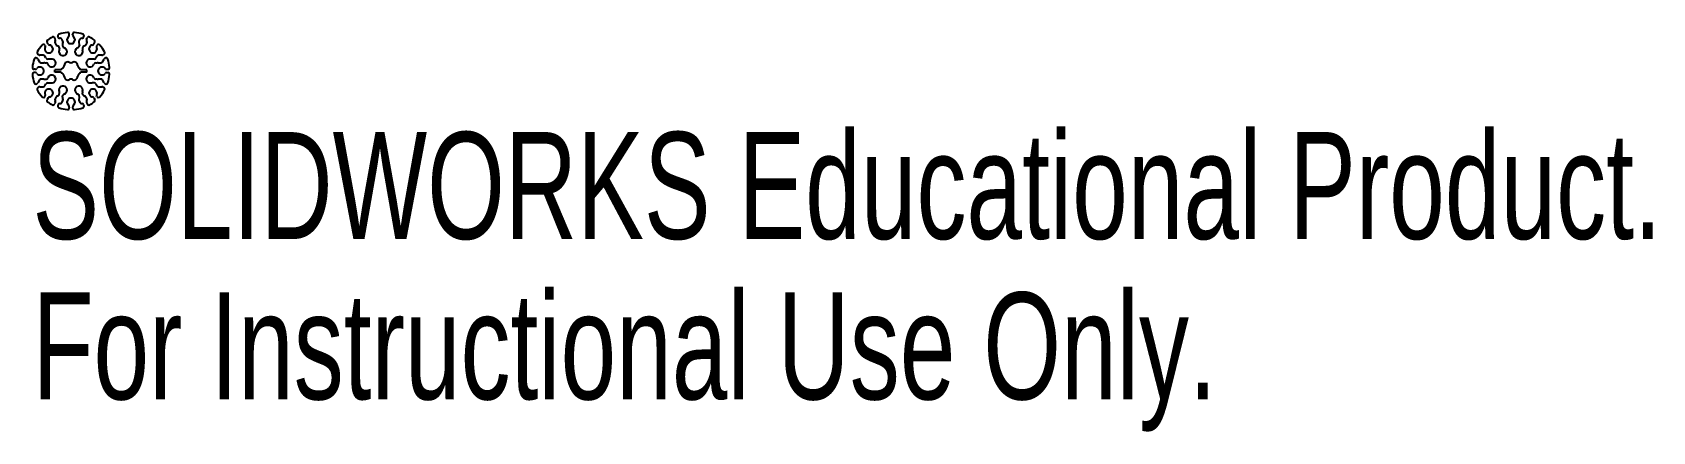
# Model space of a CAD drawing. Header units: millimetres. Extents: x -1.7 to 71.5, y -16.3 to 1.7.
import ezdxf

# ---------------------------------------------------------------- set-up
doc = ezdxf.new("R2010")
doc.units = ezdxf.units.MM
doc.styles.add('SLDTEXTSTYLE0', font='TXT', dxfattribs={"width": 0.7})

msp = doc.modelspace()

# ---------------------------------------------------------------- linework, layer by layer
at = {"color": 7, "linetype": 'Continuous', "lineweight": 25}
for p, q in [((-0.706, 1.425), (-0.736, 1.493)), ((-0.571, 1.524), (-0.586, 1.558)), ((-0.486, 1.476), (-0.498, 1.476)), ((-0.1, 1.583), (-0.177, 1.45)), ((-0.1, 1.583), (-0.1, 1.583)), ((-0.075, 1.641), (-0.075, 1.663)), ((0.075, 1.641), (0.075, 1.663)), ((0.177, 1.45), (0.1, 1.583)), ((0.1, 1.583), (0.1, 1.583)), ((0.498, 1.476), (0.486, 1.476)), ((0.571, 1.524), (0.586, 1.558)), ((0.706, 1.425), (0.736, 1.493)), ((-1.448, 0.723), (-1.495, 0.751)), ((-1.163, 1.055), (-1.174, 1.037)), ((-1.174, 0.957), (-1.12, 0.864)), ((-1.172, 1.152), (-1.161, 1.132)), ((-1.035, 1.214), (-1.077, 1.296)), ((-1.051, 0.824), (-0.943, 0.824)), ((-0.943, 1.17), (-0.964, 1.17)), ((-0.82, 1.037), (-0.874, 1.13)), ((-0.874, 0.864), (-0.82, 0.957)), ((-0.711, 1.353), (-0.716, 1.343)), ((-0.716, 1.263), (-0.663, 1.169)), ((-0.529, 0.922), (-0.529, 0.921)), ((-0.529, 0.815), (-0.49, 0.748)), ((-0.525, 1.045), (-0.516, 0.993)), ((-0.363, 1.343), (-0.416, 1.436)), ((-0.383, 1.178), (-0.375, 1.13)), ((-0.37, 1.249), (-0.363, 1.263)), ((-0.19, 0.921), (-0.239, 1.006)), ((-0.229, 0.748), (-0.19, 0.815)), ((-0.177, 1.37), (-0.123, 1.277)), ((-0.054, 1.237), (0.054, 1.237)), ((0.123, 1.277), (0.177, 1.37)), ((0.239, 1.006), (0.19, 0.921)), ((0.19, 0.815), (0.229, 0.748)), ((0.416, 1.436), (0.363, 1.343)), ((0.363, 1.263), (0.37, 1.249)), ((0.383, 1.178), (0.375, 1.13)), ((0.49, 0.748), (0.529, 0.815)), ((0.525, 1.045), (0.516, 0.993)), ((0.529, 0.921), (0.529, 0.922)), ((0.663, 1.169), (0.716, 1.263)), ((0.716, 1.343), (0.711, 1.353)), ((0.874, 1.13), (0.82, 1.037)), ((0.82, 0.957), (0.874, 0.864)), ((0.964, 1.17), (0.943, 1.17)), ((0.943, 0.824), (1.051, 0.824)), ((1.035, 1.214), (1.077, 1.296)), ((1.12, 0.864), (1.174, 0.957)), ((1.172, 1.152), (1.161, 1.132)), ((1.174, 1.037), (1.163, 1.055)), ((1.448, 0.723), (1.495, 0.751)), ((-1.613, 0.075), (-1.663, 0.075)), ((-1.534, 0.573), (-1.549, 0.582)), ((-1.533, 0.133), (-1.544, 0.115)), ((-1.503, 0.54), (-1.426, 0.406)), ((-1.356, 0.173), (-1.464, 0.173)), ((-1.249, 0.713), (-1.403, 0.713)), ((-1.356, 0.366), (-1.249, 0.366)), ((-1.233, 0.04), (-1.287, 0.133)), ((-1.181, 0.374), (-1.121, 0.366)), ((-1.131, 0.589), (-1.18, 0.673)), ((-0.971, 0.533), (-1.044, 0.536)), ((-1.042, 0.314), (-0.999, 0.24)), ((-0.83, 0.533), (-0.966, 0.533)), ((-0.907, 0.187), (-0.83, 0.187)), ((-0.699, 0.413), (-0.738, 0.48)), ((-0.738, 0.24), (-0.699, 0.307)), ((-0.439, 0.05), (-0.725, 0.05)), ((-0.725, -0.05), (-0.725, 0.05)), ((-0.399, 0.695), (-0.321, 0.695)), ((0.321, 0.695), (0.399, 0.695)), ((0.725, 0.05), (0.439, 0.05)), ((0.738, 0.48), (0.699, 0.413)), ((0.699, 0.307), (0.738, 0.24)), ((0.725, -0.05), (0.725, 0.05)), ((0.968, 0.533), (0.83, 0.533)), ((0.83, 0.187), (0.907, 0.187)), ((1.044, 0.536), (0.968, 0.533)), ((0.999, 0.24), (1.042, 0.314)), ((1.121, 0.366), (1.181, 0.374)), ((1.18, 0.673), (1.131, 0.589)), ((1.287, 0.133), (1.233, 0.04)), ((1.403, 0.713), (1.249, 0.713)), ((1.249, 0.366), (1.356, 0.366)), ((1.464, 0.173), (1.356, 0.173)), ((1.426, 0.406), (1.503, 0.54)), ((1.567, 0.075), (1.533, 0.133)), ((1.534, 0.573), (1.549, 0.582)), ((1.567, 0.075), (1.663, 0.075)), ((-1.613, -0.075), (-1.663, -0.075)), ((-1.534, -0.573), (-1.549, -0.582)), ((-1.544, -0.115), (-1.533, -0.133)), ((-1.426, -0.406), (-1.503, -0.54)), ((-1.448, -0.723), (-1.495, -0.751)), ((-1.464, -0.173), (-1.356, -0.173)), ((-1.403, -0.713), (-1.249, -0.713)), ((-1.249, -0.366), (-1.356, -0.366)), ((-1.287, -0.133), (-1.233, -0.04)), ((-1.181, -0.374), (-1.121, -0.366)), ((-1.18, -0.673), (-1.131, -0.589)), ((-1.044, -0.536), (-0.971, -0.533)), ((-0.999, -0.24), (-1.042, -0.314)), ((-0.966, -0.533), (-0.83, -0.533)), ((-0.83, -0.187), (-0.907, -0.187)), ((-0.699, -0.307), (-0.738, -0.24)), ((-0.738, -0.48), (-0.699, -0.413)), ((-0.439, -0.05), (-0.725, -0.05)), ((-0.321, -0.695), (-0.399, -0.695)), ((0.399, -0.695), (0.321, -0.695)), ((0.725, -0.05), (0.439, -0.05)), ((0.738, -0.24), (0.699, -0.307)), ((0.699, -0.413), (0.738, -0.48)), ((0.907, -0.187), (0.83, -0.187)), ((0.83, -0.533), (0.966, -0.533)), ((1.044, -0.536), (0.971, -0.533)), ((1.042, -0.314), (0.999, -0.24)), ((1.181, -0.374), (1.121, -0.366)), ((1.131, -0.589), (1.18, -0.673)), ((1.233, -0.04), (1.287, -0.133)), ((1.356, -0.366), (1.249, -0.366)), ((1.249, -0.713), (1.403, -0.713)), ((1.356, -0.173), (1.464, -0.173)), ((1.503, -0.54), (1.426, -0.406)), ((1.448, -0.723), (1.495, -0.751)), ((1.533, -0.133), (1.544, -0.115)), ((1.534, -0.573), (1.549, -0.582)), ((1.613, -0.075), (1.663, -0.075)), ((-1.12, -0.864), (-1.174, -0.957)), ((-1.174, -1.037), (-1.163, -1.055)), ((-1.172, -1.152), (-1.161, -1.132)), ((-1.035, -1.214), (-1.077, -1.296)), ((-0.943, -0.824), (-1.051, -0.824)), ((-0.964, -1.17), (-0.943, -1.17)), ((-0.82, -0.957), (-0.874, -0.864)), ((-0.874, -1.13), (-0.82, -1.037)), ((-0.706, -1.425), (-0.736, -1.493)), ((-0.663, -1.169), (-0.716, -1.263)), ((-0.716, -1.343), (-0.711, -1.353)), ((-0.49, -0.748), (-0.529, -0.815)), ((-0.529, -0.921), (-0.529, -0.922)), ((-0.525, -1.045), (-0.516, -0.993)), ((-0.416, -1.436), (-0.363, -1.343)), ((-0.383, -1.178), (-0.375, -1.13)), ((-0.363, -1.263), (-0.37, -1.249)), ((-0.239, -1.006), (-0.19, -0.921)), ((-0.19, -0.815), (-0.229, -0.748)), ((-0.123, -1.277), (-0.177, -1.37)), ((-0.177, -1.45), (-0.1, -1.583)), ((0.054, -1.237), (-0.054, -1.237)), ((0.1, -1.583), (0.177, -1.45)), ((0.177, -1.37), (0.123, -1.277)), ((0.229, -0.748), (0.19, -0.815)), ((0.19, -0.921), (0.239, -1.006)), ((0.37, -1.249), (0.363, -1.263)), ((0.363, -1.343), (0.416, -1.436)), ((0.383, -1.178), (0.375, -1.13)), ((0.529, -0.815), (0.49, -0.748)), ((0.525, -1.045), (0.516, -0.993)), ((0.529, -0.922), (0.529, -0.921)), ((0.716, -1.263), (0.663, -1.169)), ((0.706, -1.425), (0.736, -1.493)), ((0.711, -1.353), (0.716, -1.343)), ((0.874, -0.864), (0.82, -0.957)), ((0.82, -1.037), (0.874, -1.13)), ((1.051, -0.824), (0.943, -0.824)), ((0.943, -1.17), (0.964, -1.17)), ((1.035, -1.214), (1.077, -1.296)), ((1.174, -0.957), (1.12, -0.864)), ((1.172, -1.152), (1.161, -1.132)), ((1.163, -1.055), (1.174, -1.037)), ((-0.571, -1.524), (-0.586, -1.558)), ((-0.498, -1.476), (-0.486, -1.476)), ((-0.1, -1.583), (-0.1, -1.583)), ((-0.075, -1.641), (-0.075, -1.663)), ((0.075, -1.641), (0.075, -1.663)), ((0.1, -1.583), (0.1, -1.583)), ((0.486, -1.476), (0.498, -1.476)), ((0.571, -1.524), (0.586, -1.558))]:
    msp.add_line(p, q, dxfattribs=at)
for centre, radius, start, end in [((0, 0), 1.75, 118.98774, 127.04621), ((-0.809, 1.461), 0.08, 23.42993, 118.98774), ((-0.513, 1.589), 0.08, 107.87211, 203.42993), ((-0.498, 1.556), 0.08, 203.42993, 270), ((0, 0), 1.75, 95.32554, 107.87211), ((-0.486, 1.396), 0.08, 30, 90), ((-0.155, 1.663), 0.08, 0, 95.32554), ((-0.155, 1.641), 0.08, 313.60218, 0), ((0.155, 1.663), 0.08, 84.67446, 180), ((0.155, 1.641), 0.08, 180, 226.39782), ((0, 0), 1.75, 72.12789, 84.67446), ((0.486, 1.396), 0.08, 90, 150), ((0.498, 1.556), 0.08, 270, 336.57007), ((0.513, 1.589), 0.08, 336.57007, 72.12789), ((0.809, 1.461), 0.08, 61.01226, 156.57007), ((0, 0), 1.75, 52.95379, 61.01226), ((-1.455, 0.82), 0.08, 150.59834, 240), ((0, 0), 1.75, 138.10035, 150.59834), ((-1.243, 1.115), 0.08, 27.07615, 138.10035), ((-1.105, 0.997), 0.08, 150, 210), ((-1.233, 1.095), 0.08, 330, 27.07615), ((-1.051, 0.904), 0.08, 210, 270), ((-1.006, 1.333), 0.08, 127.04621, 207.07615), ((-0.964, 1.25), 0.08, 207.07615, 270), ((-0.943, 1.09), 0.08, 30, 90), ((-0.943, 0.904), 0.08, 270, 330), ((-0.889, 0.997), 0.08, 330, 30), ((-0.647, 1.303), 0.08, 150, 210), ((-0.78, 1.393), 0.08, 330, 23.42993), ((-0.593, 1.209), 0.08, 210, 258.78009), ((-0.63, 1.027), 0.106, 9.71525, 78.78009), ((-0.437, 0.868), 0.106, 150, 210), ((-0.621, 0.975), 0.106, 330, 9.71525), ((-0.399, 0.801), 0.106, 210, 270), ((-0.279, 1.196), 0.106, 150, 189.71525), ((-0.27, 1.148), 0.106, 189.71525, 258.266), ((-0.432, 1.303), 0.08, 330, 30), ((-0.321, 0.801), 0.106, 270, 330), ((-0.308, 0.966), 0.08, 30, 78.266), ((-0.282, 0.868), 0.106, 330, 30), ((-0.108, 1.41), 0.08, 150, 210), ((-0.054, 1.317), 0.08, 210, 270), ((0.054, 1.317), 0.08, 270, 330), ((0.282, 0.868), 0.106, 150, 210), ((0.108, 1.41), 0.08, 330, 30), ((0.321, 0.801), 0.106, 210, 270), ((0.308, 0.966), 0.08, 101.734, 150), ((0.27, 1.148), 0.106, 281.734, 350.28475), ((0.432, 1.303), 0.08, 150, 210), ((0.279, 1.196), 0.106, 350.28475, 30), ((0.399, 0.801), 0.106, 270, 330), ((0.621, 0.975), 0.106, 170.28475, 210), ((0.63, 1.027), 0.106, 101.21991, 170.28475), ((0.437, 0.868), 0.106, 330, 30), ((0.593, 1.209), 0.08, 281.21991, 330), ((0.78, 1.393), 0.08, 156.57007, 210), ((0.647, 1.303), 0.08, 330, 30), ((0.889, 0.997), 0.08, 150, 210), ((0.943, 1.09), 0.08, 90, 150), ((0.943, 0.904), 0.08, 210, 270), ((0.964, 1.25), 0.08, 270, 332.92385), ((1.051, 0.904), 0.08, 270, 330), ((1.006, 1.333), 0.08, 332.92385, 52.95379), ((1.233, 1.095), 0.08, 152.92385, 210), ((1.243, 1.115), 0.08, 41.89965, 152.92385), ((1.105, 0.997), 0.08, 330, 30), ((0, 0), 1.75, 29.40166, 41.89965), ((1.455, 0.82), 0.08, 300, 29.40166), ((-1.663, 0.155), 0.08, 174.67446, 270), ((0, 0), 1.75, 162.1204, 174.67446), ((-1.589, 0.513), 0.08, 60, 162.1204), ((-1.613, 0.155), 0.08, 270, 330), ((-1.574, 0.504), 0.08, 26.3597, 60), ((-1.464, 0.093), 0.08, 90, 150), ((-1.408, 0.793), 0.08, 240, 273.6403), ((-1.356, 0.446), 0.08, 210, 270), ((-1.356, 0.093), 0.08, 30, 90), ((-1.249, 0.633), 0.08, 30, 90), ((-1.249, 0.446), 0.08, 270, 287.00208), ((-1.302, 0), 0.08, 330, 30), ((-1.194, 0.269), 0.106, 82.94624, 107.00208), ((-1.04, 0.642), 0.106, 210, 267.40035), ((-1.134, 0.261), 0.106, 30, 82.94624), ((-0.907, 0.293), 0.106, 210, 270), ((-0.966, 0.639), 0.106, 267.40035, 270), ((-0.83, 0.427), 0.106, 30, 90), ((-0.83, 0.293), 0.106, 270, 330), ((-0.791, 0.36), 0.106, 330, 30), ((-0.286, 0), 0.161, 121.6327, 161.91361), ((-0.444, 0.256), 0.14, 301.6327, 358.3673), ((-0.143, 0.248), 0.161, 61.6327, 178.3673), ((0, 0.513), 0.14, 241.6327, 298.3673), ((0.143, 0.248), 0.161, 1.68266, 118.3673), ((0.444, 0.257), 0.14, 181.68266, 238.42074), ((0.286, 0), 0.161, 18.07068, 58.42074), ((0.791, 0.36), 0.106, 150, 210), ((0.83, 0.427), 0.106, 90, 150), ((0.83, 0.293), 0.106, 210, 270), ((0.907, 0.293), 0.106, 270, 330), ((1.134, 0.261), 0.106, 97.05376, 150), ((1.04, 0.642), 0.106, 272.59965, 330), ((1.249, 0.633), 0.08, 90, 150), ((1.194, 0.269), 0.106, 72.99792, 97.05376), ((1.302, 0), 0.08, 150, 210), ((1.249, 0.446), 0.08, 252.99792, 270), ((1.356, 0.093), 0.08, 90, 150), ((1.356, 0.446), 0.08, 270, 330), ((1.408, 0.793), 0.08, 266.3597, 300), ((1.464, 0.093), 0.08, 30, 90), ((1.574, 0.504), 0.08, 120, 153.6403), ((1.589, 0.513), 0.08, 17.8796, 120), ((1.663, 0.155), 0.08, 270, 5.32554), ((0, 0), 1.75, 5.32554, 17.8796), ((-1.663, -0.155), 0.08, 90, 185.32554), ((0, 0), 1.75, 185.32554, 197.8796), ((-1.589, -0.513), 0.08, 197.8796, 300), ((-1.613, -0.155), 0.08, 30, 90), ((-1.574, -0.504), 0.08, 300, 333.6403), ((-1.464, -0.093), 0.08, 210, 270), ((-1.408, -0.793), 0.08, 86.3597, 120), ((-1.356, -0.446), 0.08, 90, 150), ((-1.356, -0.093), 0.08, 270, 330), ((-1.249, -0.446), 0.08, 72.99792, 90), ((-1.249, -0.633), 0.08, 270, 330), ((-1.194, -0.269), 0.106, 252.99792, 277.05376), ((-1.04, -0.642), 0.106, 92.59965, 150), ((-1.134, -0.261), 0.106, 277.05376, 330), ((-0.907, -0.293), 0.106, 90, 150), ((-0.966, -0.639), 0.106, 90, 92.59965), ((-0.83, -0.293), 0.106, 30, 90), ((-0.83, -0.427), 0.106, 270, 330), ((-0.791, -0.36), 0.106, 330, 30), ((-0.399, -0.801), 0.106, 90, 150), ((-0.286, 0), 0.161, 198.08639, 238.14918), ((-0.445, -0.256), 0.14, 1.39943, 58.14918), ((-0.321, -0.801), 0.106, 30, 90), ((-0.143, -0.248), 0.162, 181.39943, 298.55059), ((0.001, -0.513), 0.14, 61.7974, 118.55059), ((0.143, -0.248), 0.161, 241.7974, 358.37077), ((0.321, -0.801), 0.106, 90, 150), ((0.444, -0.256), 0.14, 121.62923, 178.37077), ((0.286, 0), 0.161, 301.62923, 341.92932), ((0.399, -0.801), 0.106, 30, 90), ((0.791, -0.36), 0.106, 150, 210), ((0.83, -0.293), 0.106, 90, 150), ((0.83, -0.427), 0.106, 210, 270), ((0.907, -0.293), 0.106, 30, 90), ((0.966, -0.639), 0.106, 87.40035, 90), ((1.134, -0.261), 0.106, 210, 262.94624), ((1.04, -0.642), 0.106, 30, 87.40035), ((1.249, -0.633), 0.08, 210, 270), ((1.194, -0.269), 0.106, 262.94624, 287.00208), ((1.249, -0.446), 0.08, 90, 107.00208), ((1.356, -0.093), 0.08, 210, 270), ((1.356, -0.446), 0.08, 30, 90), ((1.408, -0.793), 0.08, 60, 93.6403), ((1.464, -0.093), 0.08, 270, 330), ((1.574, -0.504), 0.08, 206.3597, 240), ((1.613, -0.155), 0.08, 90, 150), ((1.589, -0.513), 0.08, 240, 342.1204), ((1.663, -0.155), 0.08, 354.67446, 90), ((0, 0), 1.75, 342.1204, 354.67446), ((-1.455, -0.82), 0.08, 120, 209.40166), ((0, 0), 1.75, 209.40166, 221.89965), ((-1.243, -1.115), 0.08, 221.89965, 332.92385), ((-1.105, -0.997), 0.08, 150, 210), ((-1.233, -1.095), 0.08, 332.92385, 30), ((-1.051, -0.904), 0.08, 90, 150), ((-1.006, -1.333), 0.08, 152.92385, 232.95379), ((0, 0), 1.75, 232.95379, 241.01226), ((-0.964, -1.25), 0.08, 90, 152.92385), ((-0.943, -0.904), 0.08, 30, 90), ((-0.943, -1.09), 0.08, 270, 330), ((-0.889, -0.997), 0.08, 330, 30), ((-0.647, -1.303), 0.08, 150, 210), ((-0.78, -1.393), 0.08, 336.57007, 30), ((-0.593, -1.209), 0.08, 101.21991, 150), ((-0.63, -1.027), 0.106, 281.21991, 350.28475), ((-0.437, -0.868), 0.106, 150, 210), ((-0.621, -0.975), 0.106, 350.28475, 30), ((-0.486, -1.396), 0.08, 270, 330), ((-0.279, -1.196), 0.106, 170.28475, 210), ((-0.27, -1.148), 0.106, 101.734, 170.28475), ((-0.432, -1.303), 0.08, 330, 30), ((-0.308, -0.966), 0.08, 281.734, 330), ((-0.282, -0.868), 0.106, 330, 30), ((-0.108, -1.41), 0.08, 150, 210), ((-0.054, -1.317), 0.08, 90, 150), ((0.054, -1.317), 0.08, 30, 90), ((0.282, -0.868), 0.106, 150, 210), ((0.108, -1.41), 0.08, 330, 30), ((0.308, -0.966), 0.08, 210, 258.266), ((0.27, -1.148), 0.106, 9.71525, 78.266), ((0.432, -1.303), 0.08, 150, 210), ((0.279, -1.196), 0.106, 330, 9.71525), ((0.486, -1.396), 0.08, 210, 270), ((0.621, -0.975), 0.106, 150, 189.71525), ((0.63, -1.027), 0.106, 189.71525, 258.78009), ((0.437, -0.868), 0.106, 330, 30), ((0.593, -1.209), 0.08, 30, 78.78009), ((0.78, -1.393), 0.08, 150, 203.42993), ((0.647, -1.303), 0.08, 330, 30), ((0.889, -0.997), 0.08, 150, 210), ((0, 0), 1.75, 298.98774, 307.04621), ((0.943, -0.904), 0.08, 90, 150), ((0.943, -1.09), 0.08, 210, 270), ((0.964, -1.25), 0.08, 27.07615, 90), ((1.051, -0.904), 0.08, 30, 90), ((1.006, -1.333), 0.08, 307.04621, 27.07615), ((1.233, -1.095), 0.08, 150, 207.07615), ((1.243, -1.115), 0.08, 207.07615, 318.10035), ((1.105, -0.997), 0.08, 330, 30), ((0, 0), 1.75, 318.10035, 330.59834), ((1.455, -0.82), 0.08, 330.59834, 60), ((-0.809, -1.461), 0.08, 241.01226, 336.57007), ((-0.513, -1.589), 0.08, 156.57007, 252.12789), ((-0.498, -1.556), 0.08, 90, 156.57007), ((0, 0), 1.75, 252.12789, 264.67446), ((-0.155, -1.663), 0.08, 264.67446, 0), ((-0.155, -1.641), 0.08, 0, 46.39782), ((0.155, -1.641), 0.08, 133.60218, 180), ((0.155, -1.663), 0.08, 180, 275.32554), ((0, 0), 1.75, 275.32554, 287.87211), ((0.498, -1.556), 0.08, 23.42993, 90), ((0.513, -1.589), 0.08, 287.87211, 23.42993), ((0.809, -1.461), 0.08, 203.42993, 298.98774)]:
    msp.add_arc(centre, radius, start, end, dxfattribs=at)

# ---------------------------------------------------------------- texts
at = {"color": 7, "linetype": 'Continuous', "char_height": 4.83362, "attachment_point": 1, "style": 'SLDTEXTSTYLE0'}
for s, insert in [('SOLIDWORKS Educational Product.', (-1.743, -2.762)), ('For Instructional Use Only.', (-1.743, -10.013))]:
    msp.add_mtext(s, dxfattribs=dict(at, insert=insert))

doc.saveas('drawing.dxf')
